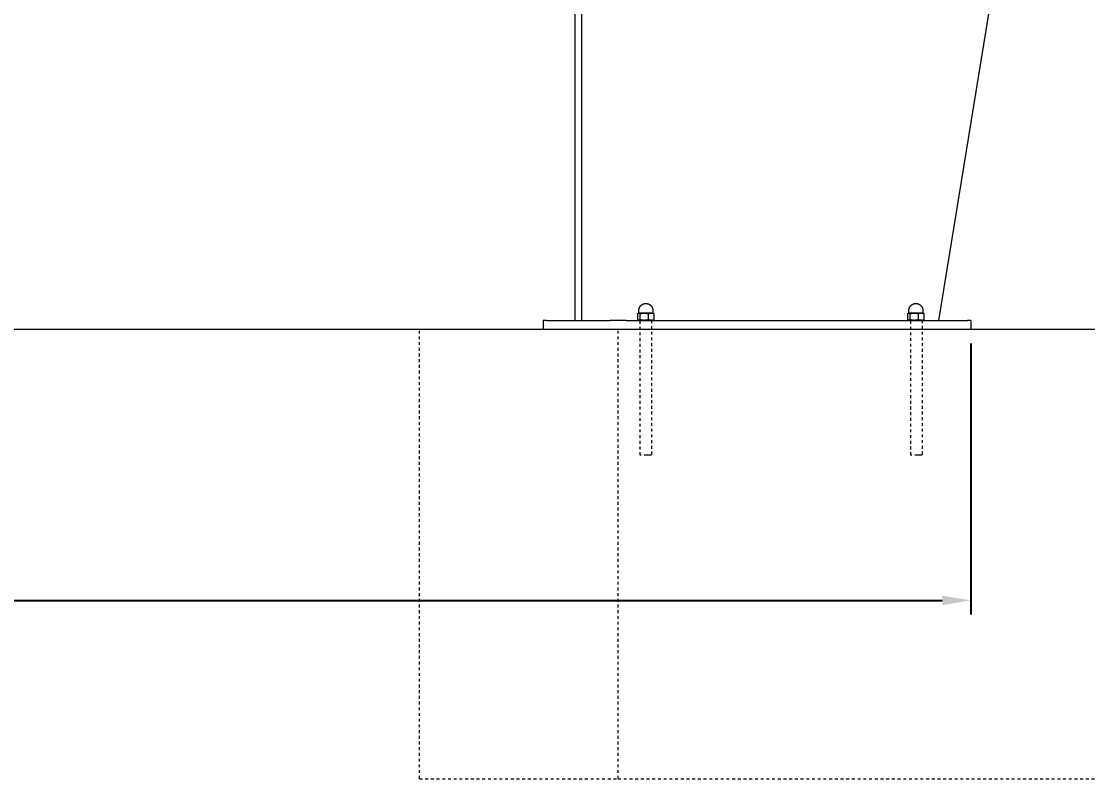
# Model space of a CAD drawing. Header units: inches. Extents: x -11 to 189, y -7 to 133.
# Drawn here: x 46.54 to 83.92, y 79.97 to 106.51 of the extents above; entities that cross this region are included whole.
import ezdxf

# ---------------------------------------------------------------- set-up
doc = ezdxf.new("R2010")
doc.units = ezdxf.units.IN
doc.linetypes.add('HIDDEN', pattern=[1.905, 1.27, -0.635])
for name, color, linetype, lineweight in [('ZANO_R', 7, 'Continuous', 0), ('ZANO_R_przerywana', 250, 'HIDDEN', 0), ('ZANO_W', 1, 'Continuous', 0)]:
    doc.layers.add(name, color=color, linetype=linetype, lineweight=lineweight)
doc.styles.get("Standard").update_dxf_attribs({"font": 'arial.ttf'})
doc.dimstyles.new('amerykanie', dxfattribs={"dimtxt": 50, "dimasz": 50, "dimexe": 0.5, "dimexo": 0.5, "dimgap": 1, "dimtad": 1, "dimdec": 0, "dimzin": 0, "dimlunit": 5, "dimtxsty": 'Standard', "dimcen": 0.09, "dimclrd": 1, "dimclre": 1, "dimclrt": 1, "dimazin": 0, "dimtfac": 1, "dimtdec": 0, "dimtmove": 0, "dimatfit": 3, "dimfxl": 1, "dimtzin": 0, "dimarcsym": 1})

# ---------------------------------------------------------------- blocks, each defined once
blk = doc.blocks.new('*D408')
at = {"layer": 'ZANO_W', "color": 1, "lineweight": -2}
for p, q in [((0.864, 95.214), (0.864, 85.714)), ((79.822, 95.214), (79.822, 85.714)), ((1.864, 86.214), (78.822, 86.214))]:
    blk.add_line(p, q, dxfattribs=at)
at = {"layer": 'ZANO_W', "color": 1}
for points in [[(1.864, 86.381), (1.864, 86.047), (0.864, 86.214)], [(78.822, 86.047), (78.822, 86.381), (79.822, 86.214)]]:
    blk.add_solid(points, dxfattribs=at)
at = {"layer": 'ZANO_W', "color": 1, "insert": (40.343, 87.554), "char_height": 1.625, "attachment_point": 5}
blk.add_mtext('78 15/16', dxfattribs=at)

msp = doc.modelspace()

# ---------------------------------------------------------------- linework, layer by layer
at = {"layer": 'ZANO_R'}
for p, q in [((78.70494, 96.029), (83.79959, 127.33226)), ((66.17746, 111.54081), (66.17746, 96.029)), ((65.95475, 96.029), (65.95475, 110.35971)), ((68.19547, 96.43988), (68.19787, 96.44793)), ((68.19787, 96.44793), (68.20055, 96.45589)), ((68.20055, 96.45589), (68.2035, 96.46376)), ((68.2035, 96.46376), (68.20672, 96.47152)), ((68.20672, 96.47152), (68.21019, 96.47917)), ((68.21019, 96.47917), (68.21393, 96.48669)), ((68.21393, 96.48669), (68.21792, 96.49409)), ((68.21792, 96.49409), (68.22217, 96.50134)), ((68.22217, 96.50134), (68.22665, 96.50844)), ((68.22665, 96.50844), (68.23138, 96.51539)), ((68.23138, 96.51539), (68.23634, 96.52217)), ((68.23634, 96.52217), (68.24153, 96.52878)), ((68.24153, 96.52878), (68.24695, 96.5352)), ((68.24695, 96.5352), (68.25258, 96.54144)), ((68.25258, 96.54144), (68.25841, 96.54748)), ((68.25841, 96.54748), (68.26446, 96.55332)), ((68.26446, 96.55332), (68.27069, 96.55895)), ((68.27069, 96.55895), (68.27712, 96.56436)), ((68.27712, 96.56436), (68.28373, 96.56955)), ((68.28373, 96.56955), (68.29051, 96.57451)), ((68.29051, 96.57451), (68.29745, 96.57924)), ((68.29745, 96.57924), (68.30456, 96.58373)), ((68.30456, 96.58373), (68.31181, 96.58797)), ((68.31181, 96.58797), (68.3192, 96.59196)), ((68.3192, 96.59196), (68.32673, 96.5957)), ((68.32673, 96.5957), (68.33438, 96.59918)), ((68.33438, 96.59918), (68.34214, 96.6024)), ((68.34214, 96.6024), (68.35001, 96.60534)), ((68.35001, 96.60534), (68.35797, 96.60802)), ((68.35797, 96.60802), (68.36602, 96.61043)), ((68.36602, 96.61043), (68.37415, 96.61256)), ((68.37415, 96.61256), (68.38234, 96.6144)), ((68.38234, 96.6144), (68.3906, 96.61597)), ((68.3906, 96.61597), (68.3989, 96.61726)), ((68.3989, 96.61726), (68.40724, 96.61826)), ((68.40724, 96.61826), (68.41562, 96.61898)), ((68.41562, 96.61898), (68.42401, 96.61941)), ((68.42401, 96.61941), (68.43241, 96.61955)), ((68.43241, 96.61955), (68.44081, 96.61941)), ((68.44081, 96.61941), (68.4492, 96.61898)), ((68.4492, 96.61898), (68.45757, 96.61826)), ((68.45757, 96.61826), (68.46591, 96.61726)), ((68.46591, 96.61726), (68.47422, 96.61597)), ((68.47422, 96.61597), (68.48247, 96.6144)), ((68.48247, 96.6144), (68.49067, 96.61256)), ((68.49067, 96.61256), (68.49879, 96.61043)), ((68.49879, 96.61043), (68.50685, 96.60802)), ((68.50685, 96.60802), (68.51481, 96.60534)), ((68.51481, 96.60534), (68.52268, 96.6024)), ((68.52268, 96.6024), (68.53044, 96.59918)), ((68.53044, 96.59918), (68.53809, 96.5957)), ((68.53809, 96.5957), (68.54561, 96.59196)), ((68.54561, 96.59196), (68.55301, 96.58797)), ((68.55301, 96.58797), (68.56026, 96.58373)), ((68.56026, 96.58373), (68.56736, 96.57924)), ((68.56736, 96.57924), (68.57431, 96.57451)), ((68.57431, 96.57451), (68.58109, 96.56955)), ((68.58109, 96.56955), (68.58769, 96.56436)), ((68.58769, 96.56436), (68.59412, 96.55895)), ((68.59412, 96.55895), (68.60036, 96.55332)), ((68.60036, 96.55332), (68.6064, 96.54748)), ((68.6064, 96.54748), (68.61224, 96.54144)), ((68.61224, 96.54144), (68.61787, 96.5352)), ((68.61787, 96.5352), (68.62328, 96.52878)), ((68.62328, 96.52878), (68.62847, 96.52217)), ((68.62847, 96.52217), (68.63343, 96.51539)), ((68.63343, 96.51539), (68.63816, 96.50844)), ((68.63816, 96.50844), (68.64265, 96.50134)), ((68.64265, 96.50134), (68.64689, 96.49409)), ((68.64689, 96.49409), (68.65088, 96.48669)), ((68.65088, 96.48669), (68.65462, 96.47917)), ((68.65462, 96.47917), (68.6581, 96.47152)), ((68.6581, 96.47152), (68.66131, 96.46376)), ((68.66131, 96.46376), (68.66426, 96.45589)), ((68.66426, 96.45589), (68.66694, 96.44793)), ((68.66694, 96.44793), (68.66935, 96.43988)), ((77.66068, 96.43988), (77.66308, 96.44793)), ((77.66308, 96.44793), (77.66576, 96.45589)), ((77.66576, 96.45589), (77.66871, 96.46376)), ((77.66871, 96.46376), (77.67192, 96.47152)), ((77.67192, 96.47152), (77.6754, 96.47917)), ((77.6754, 96.47917), (77.67914, 96.48669)), ((77.67914, 96.48669), (77.68313, 96.49409)), ((77.68313, 96.49409), (77.68737, 96.50134)), ((77.68737, 96.50134), (77.69186, 96.50844)), ((77.69186, 96.50844), (77.69659, 96.51539)), ((77.69659, 96.51539), (77.70155, 96.52217)), ((77.70155, 96.52217), (77.70674, 96.52878)), ((77.70674, 96.52878), (77.71215, 96.5352)), ((77.71215, 96.5352), (77.71778, 96.54144)), ((77.71778, 96.54144), (77.72362, 96.54748)), ((77.72362, 96.54748), (77.72966, 96.55332)), ((77.72966, 96.55332), (77.7359, 96.55895)), ((77.7359, 96.55895), (77.74233, 96.56436)), ((77.74233, 96.56436), (77.74894, 96.56955)), ((77.74894, 96.56955), (77.75572, 96.57451)), ((77.75572, 96.57451), (77.76266, 96.57924)), ((77.76266, 96.57924), (77.76976, 96.58373)), ((77.76976, 96.58373), (77.77702, 96.58797)), ((77.77702, 96.58797), (77.78441, 96.59196)), ((77.78441, 96.59196), (77.79194, 96.5957)), ((77.79194, 96.5957), (77.79958, 96.59918)), ((77.79958, 96.59918), (77.80735, 96.6024)), ((77.80735, 96.6024), (77.81521, 96.60534)), ((77.81521, 96.60534), (77.82318, 96.60802)), ((77.82318, 96.60802), (77.83123, 96.61043)), ((77.83123, 96.61043), (77.83936, 96.61256)), ((77.83936, 96.61256), (77.84755, 96.6144)), ((77.84755, 96.6144), (77.85581, 96.61597)), ((77.85581, 96.61597), (77.86411, 96.61726)), ((77.86411, 96.61726), (77.87245, 96.61826)), ((77.87245, 96.61826), (77.88082, 96.61898)), ((77.88082, 96.61898), (77.88921, 96.61941)), ((77.88921, 96.61941), (77.89762, 96.61955)), ((77.89762, 96.61955), (77.90602, 96.61941)), ((77.90602, 96.61941), (77.91441, 96.61898)), ((77.91441, 96.61898), (77.92278, 96.61826)), ((77.92278, 96.61826), (77.93112, 96.61726)), ((77.93112, 96.61726), (77.93942, 96.61597)), ((77.93942, 96.61597), (77.94768, 96.6144)), ((77.94768, 96.6144), (77.95587, 96.61256)), ((77.95587, 96.61256), (77.964, 96.61043)), ((77.964, 96.61043), (77.97205, 96.60802)), ((77.97205, 96.60802), (77.98002, 96.60534)), ((77.98002, 96.60534), (77.98788, 96.6024)), ((77.98788, 96.6024), (77.99565, 96.59918)), ((77.99565, 96.59918), (78.0033, 96.5957)), ((78.0033, 96.5957), (78.01082, 96.59196)), ((78.01082, 96.59196), (78.01821, 96.58797)), ((78.01821, 96.58797), (78.02547, 96.58373)), ((78.02547, 96.58373), (78.03257, 96.57924)), ((78.03257, 96.57924), (78.03951, 96.57451)), ((78.03951, 96.57451), (78.0463, 96.56955)), ((78.0463, 96.56955), (78.0529, 96.56436)), ((78.0529, 96.56436), (78.05933, 96.55895)), ((78.05933, 96.55895), (78.06557, 96.55332)), ((78.06557, 96.55332), (78.07161, 96.54748)), ((78.07161, 96.54748), (78.07745, 96.54144)), ((78.07745, 96.54144), (78.08308, 96.5352)), ((78.08308, 96.5352), (78.08849, 96.52878)), ((78.08849, 96.52878), (78.09368, 96.52217)), ((78.09368, 96.52217), (78.09864, 96.51539)), ((78.09864, 96.51539), (78.10337, 96.50844)), ((78.10337, 96.50844), (78.10786, 96.50134)), ((78.10786, 96.50134), (78.1121, 96.49409)), ((78.1121, 96.49409), (78.11609, 96.48669)), ((78.11609, 96.48669), (78.11983, 96.47917)), ((78.11983, 96.47917), (78.12331, 96.47152)), ((78.12331, 96.47152), (78.12652, 96.46376)), ((78.12652, 96.46376), (78.12947, 96.45589)), ((78.12947, 96.45589), (78.13215, 96.44793)), ((78.13215, 96.44793), (78.13455, 96.43988)), ((68.14416, 96.26205), (68.14562, 96.2637)), ((68.14416, 96.26205), (68.14416, 96.05186)), ((68.14562, 96.2637), (68.14713, 96.26531)), ((68.14713, 96.26531), (68.1487, 96.26686)), ((68.1487, 96.26686), (68.15031, 96.26836)), ((68.15031, 96.26836), (68.15198, 96.26981)), ((68.15198, 96.26981), (68.1537, 96.27119)), ((68.1537, 96.27119), (68.15546, 96.27252)), ((68.15546, 96.27252), (68.15726, 96.27379)), ((68.15726, 96.27379), (68.1591, 96.275)), ((68.1591, 96.275), (68.16099, 96.27615)), ((68.16099, 96.27615), (68.16291, 96.27724)), ((68.16291, 96.27724), (68.16487, 96.27825)), ((68.16487, 96.27825), (68.16686, 96.27921)), ((68.16587, 96.27877), (68.1765, 96.28491)), ((68.16686, 96.27921), (68.16888, 96.28009)), ((68.16888, 96.28009), (68.17093, 96.28091)), ((68.17093, 96.28091), (68.173, 96.28166)), ((68.173, 96.28166), (68.1751, 96.28234)), ((68.1751, 96.28234), (68.17722, 96.28294)), ((68.18555, 96.28491), (68.17652, 96.28491)), ((68.17722, 96.28294), (68.17936, 96.28348)), ((68.17936, 96.28348), (68.18152, 96.28395)), ((68.18152, 96.28395), (68.18369, 96.28434)), ((68.18195, 96.28497), (68.18634, 96.28963)), ((68.18369, 96.28434), (68.18587, 96.28466)), ((68.18526, 96.2848), (68.1858, 96.28484)), ((68.18587, 96.28466), (68.18806, 96.28491)), ((68.18634, 96.37349), (68.18649, 96.38189)), ((68.18634, 96.28963), (68.18634, 96.37349)), ((68.18649, 96.38189), (68.18692, 96.39028)), ((68.18692, 96.39028), (68.18763, 96.39865)), ((68.18763, 96.39865), (68.18864, 96.40699)), ((68.18806, 96.28491), (68.19026, 96.28466)), ((68.18864, 96.40699), (68.18992, 96.4153)), ((68.18992, 96.4153), (68.19149, 96.42355)), ((68.19026, 96.28466), (68.19244, 96.28434)), ((68.36829, 96.28491), (68.19057, 96.28491)), ((68.19149, 96.42355), (68.19334, 96.43175)), ((68.19244, 96.28434), (68.19461, 96.28395)), ((68.19334, 96.43175), (68.19547, 96.43988)), ((68.19461, 96.28395), (68.19677, 96.28348)), ((68.19677, 96.28348), (68.1989, 96.28294)), ((68.1989, 96.28294), (68.20103, 96.28234)), ((68.20103, 96.28234), (68.20312, 96.28166)), ((68.20312, 96.28166), (68.2052, 96.28091)), ((68.2052, 96.28091), (68.20725, 96.28009)), ((68.20725, 96.28009), (68.20927, 96.2792)), ((68.20927, 96.2792), (68.21126, 96.27825)), ((68.21126, 96.27825), (68.21322, 96.27723)), ((68.21322, 96.27723), (68.21514, 96.27615)), ((68.21514, 96.27615), (68.21702, 96.275)), ((68.21702, 96.275), (68.21887, 96.27379)), ((68.21887, 96.27379), (68.22067, 96.27252)), ((68.22067, 96.27252), (68.22243, 96.27119)), ((68.22243, 96.27119), (68.22414, 96.2698)), ((68.22414, 96.2698), (68.22581, 96.26836)), ((68.22581, 96.26836), (68.22743, 96.26686)), ((68.22743, 96.26686), (68.229, 96.26531)), ((68.229, 96.26531), (68.23051, 96.2637)), ((68.23051, 96.2637), (68.23197, 96.26205)), ((68.23197, 96.26205), (68.24758, 96.26665)), ((68.23197, 96.05186), (68.23197, 96.26205)), ((68.24758, 96.26665), (68.26332, 96.27074)), ((68.26332, 96.27074), (68.2792, 96.27433)), ((68.2792, 96.27433), (68.29517, 96.27739)), ((68.29517, 96.27739), (68.31124, 96.27994)), ((68.31124, 96.27994), (68.32739, 96.28197)), ((68.32739, 96.28197), (68.34359, 96.28347)), ((68.34359, 96.28347), (68.35983, 96.28445)), ((68.35983, 96.28445), (68.3761, 96.28491)), ((68.3761, 96.28491), (68.39236, 96.28445)), ((68.6149, 96.28491), (68.38396, 96.28491)), ((68.39236, 96.28445), (68.4086, 96.28348)), ((68.4086, 96.28348), (68.4248, 96.28197)), ((68.4248, 96.28197), (68.44095, 96.27995)), ((68.44095, 96.27995), (68.45702, 96.2774)), ((68.45702, 96.2774), (68.473, 96.27433)), ((68.473, 96.27433), (68.48887, 96.27075)), ((68.48887, 96.27075), (68.50462, 96.26665)), ((68.50462, 96.26665), (68.52022, 96.26205)), ((68.52022, 96.26205), (68.52813, 96.2655)), ((68.52022, 96.05186), (68.52022, 96.26205)), ((68.52813, 96.2655), (68.53615, 96.26867)), ((68.53615, 96.26867), (68.54427, 96.27157)), ((68.54427, 96.27157), (68.55249, 96.2742)), ((68.55249, 96.2742), (68.56079, 96.27654)), ((68.56079, 96.27654), (68.56916, 96.2786)), ((68.56916, 96.2786), (68.5776, 96.28038)), ((68.5776, 96.28038), (68.5861, 96.28186)), ((68.5861, 96.28186), (68.59464, 96.28306)), ((68.59464, 96.28306), (68.60322, 96.28397)), ((68.60322, 96.28397), (68.61182, 96.28458)), ((68.61182, 96.28458), (68.62044, 96.28491)), ((68.62044, 96.28491), (68.62906, 96.28458)), ((68.6723, 96.28491), (68.62579, 96.28491)), ((68.62906, 96.28458), (68.63766, 96.28397)), ((68.63766, 96.28397), (68.64624, 96.28306)), ((68.64624, 96.28306), (68.65478, 96.28186)), ((68.65478, 96.28186), (68.66328, 96.28038)), ((68.66328, 96.28038), (68.67172, 96.2786)), ((68.66935, 96.43988), (68.67147, 96.43175)), ((68.67147, 96.43175), (68.67332, 96.42355)), ((68.67172, 96.2786), (68.68009, 96.27654)), ((68.68455, 96.28491), (68.6723, 96.28491)), ((68.67332, 96.42355), (68.67489, 96.4153)), ((68.67489, 96.4153), (68.67618, 96.40699)), ((68.67618, 96.40699), (68.67718, 96.39865)), ((68.67718, 96.39865), (68.6779, 96.39028)), ((68.6779, 96.39028), (68.67833, 96.38189)), ((68.67833, 96.38189), (68.67847, 96.37349)), ((68.67847, 96.37349), (68.67847, 96.28963)), ((68.67847, 96.28963), (68.67847, 96.28947)), ((68.67847, 96.28947), (68.67848, 96.28931)), ((68.67848, 96.28931), (68.67849, 96.28915)), ((68.67849, 96.28915), (68.67851, 96.28899)), ((68.67851, 96.28899), (68.67853, 96.28884)), ((68.67853, 96.28884), (68.67856, 96.28868)), ((68.67856, 96.28868), (68.6786, 96.28853)), ((68.6786, 96.28853), (68.67863, 96.28837)), ((68.67863, 96.28837), (68.67868, 96.28822)), ((68.67868, 96.28822), (68.67873, 96.28807)), ((68.67873, 96.28807), (68.67878, 96.28792)), ((68.67878, 96.28792), (68.67884, 96.28777)), ((68.67884, 96.28777), (68.67891, 96.28762)), ((68.67891, 96.28762), (68.67898, 96.28748)), ((68.67898, 96.28748), (68.67906, 96.28734)), ((68.67906, 96.28734), (68.67914, 96.2872)), ((68.67914, 96.2872), (68.67922, 96.28707)), ((68.67922, 96.28707), (68.67931, 96.28694)), ((68.67931, 96.28694), (68.6794, 96.28681)), ((68.6794, 96.28681), (68.6795, 96.28668)), ((68.6795, 96.28668), (68.6796, 96.28656)), ((68.6796, 96.28656), (68.67971, 96.28644)), ((68.67971, 96.28644), (68.67982, 96.28633)), ((68.67982, 96.28633), (68.67994, 96.28622)), ((68.67994, 96.28622), (68.68005, 96.28611)), ((68.68005, 96.28611), (68.68018, 96.28601)), ((68.68009, 96.27654), (68.68839, 96.2742)), ((68.68018, 96.28601), (68.6803, 96.28591)), ((68.6803, 96.28591), (68.68043, 96.28582)), ((68.68043, 96.28582), (68.68056, 96.28573)), ((68.68056, 96.28573), (68.6807, 96.28564)), ((68.6807, 96.28564), (68.68083, 96.28556)), ((68.68083, 96.28556), (68.68097, 96.28549)), ((68.68097, 96.28549), (68.68112, 96.28541)), ((68.68112, 96.28541), (68.68126, 96.28535)), ((68.68126, 96.28535), (68.68141, 96.28529)), ((68.68141, 96.28529), (68.68156, 96.28523)), ((68.68156, 96.28523), (68.68171, 96.28518)), ((68.68171, 96.28518), (68.68186, 96.28514)), ((68.68186, 96.28514), (68.68202, 96.2851)), ((68.68202, 96.2851), (68.68217, 96.28506)), ((68.68217, 96.28506), (68.68233, 96.28504)), ((68.68233, 96.28504), (68.68249, 96.28501)), ((68.68249, 96.28501), (68.68265, 96.28499)), ((68.68265, 96.28499), (68.6828, 96.28498)), ((68.6875, 96.28491), (68.68455, 96.28491)), ((68.68816, 96.28491), (68.6875, 96.28491)), ((68.6883, 96.28491), (68.68816, 96.28491)), ((68.6883, 96.28491), (68.68831, 96.28491)), ((68.68831, 96.28491), (68.6883, 96.28491)), ((68.68831, 96.28491), (68.70042, 96.27792)), ((68.68831, 96.28491), (68.68831, 96.28491)), ((68.68831, 96.28491), (68.68831, 96.28491)), ((68.68839, 96.2742), (68.69661, 96.27157)), ((68.69661, 96.27157), (68.70473, 96.26867)), ((68.70315, 96.27621), (68.70042, 96.27792)), ((68.70584, 96.27442), (68.70315, 96.27621)), ((68.70473, 96.26867), (68.71275, 96.2655)), ((68.70846, 96.27255), (68.70584, 96.27442)), ((68.71103, 96.2706), (68.70846, 96.27255)), ((68.71353, 96.26857), (68.71103, 96.2706)), ((68.71275, 96.2655), (68.72066, 96.26205)), ((68.71597, 96.26647), (68.71353, 96.26857)), ((68.71835, 96.2643), (68.71597, 96.26647)), ((68.72066, 96.26205), (68.71835, 96.2643)), ((68.72066, 96.05186), (68.72066, 96.26205)), ((77.60936, 96.26205), (77.61082, 96.2637)), ((77.60936, 96.26205), (77.60936, 96.05186)), ((77.61082, 96.2637), (77.61234, 96.26531)), ((77.61234, 96.26531), (77.6139, 96.26686)), ((77.6139, 96.26686), (77.61552, 96.26836)), ((77.61552, 96.26836), (77.61719, 96.26981)), ((77.61719, 96.26981), (77.6189, 96.27119)), ((77.6189, 96.27119), (77.62066, 96.27252)), ((77.62066, 96.27252), (77.62247, 96.27379)), ((77.62247, 96.27379), (77.62431, 96.275)), ((77.62431, 96.275), (77.6262, 96.27615)), ((77.6262, 96.27615), (77.62812, 96.27724)), ((77.62812, 96.27724), (77.63007, 96.27825)), ((77.63007, 96.27825), (77.63206, 96.27921)), ((77.63108, 96.27877), (77.64171, 96.28491)), ((77.63206, 96.27921), (77.63409, 96.28009)), ((77.63409, 96.28009), (77.63613, 96.28091)), ((77.63613, 96.28091), (77.63821, 96.28166)), ((77.63821, 96.28166), (77.64031, 96.28234)), ((77.64031, 96.28234), (77.64243, 96.28294)), ((77.65076, 96.28491), (77.64173, 96.28491)), ((77.64243, 96.28294), (77.64457, 96.28348)), ((77.64457, 96.28348), (77.64673, 96.28395)), ((77.64673, 96.28395), (77.6489, 96.28434)), ((77.64715, 96.28497), (77.65155, 96.28963)), ((77.6489, 96.28434), (77.65108, 96.28466)), ((77.65047, 96.2848), (77.65101, 96.28484)), ((77.65108, 96.28466), (77.65327, 96.28491)), ((77.65155, 96.37349), (77.6517, 96.38189)), ((77.65155, 96.28963), (77.65155, 96.37349)), ((77.6517, 96.38189), (77.65213, 96.39028)), ((77.65213, 96.39028), (77.65284, 96.39865)), ((77.65284, 96.39865), (77.65384, 96.40699)), ((77.65327, 96.28491), (77.65546, 96.28466)), ((77.65384, 96.40699), (77.65513, 96.4153)), ((77.65513, 96.4153), (77.6567, 96.42355)), ((77.65546, 96.28466), (77.65765, 96.28434)), ((77.8335, 96.28491), (77.65578, 96.28491)), ((77.6567, 96.42355), (77.65855, 96.43175)), ((77.65765, 96.28434), (77.65982, 96.28395)), ((77.65855, 96.43175), (77.66068, 96.43988)), ((77.65982, 96.28395), (77.66197, 96.28348)), ((77.66197, 96.28348), (77.66411, 96.28294)), ((77.66411, 96.28294), (77.66623, 96.28234)), ((77.66623, 96.28234), (77.66833, 96.28166)), ((77.66833, 96.28166), (77.67041, 96.28091)), ((77.67041, 96.28091), (77.67246, 96.28009)), ((77.67246, 96.28009), (77.67448, 96.2792)), ((77.67448, 96.2792), (77.67647, 96.27825)), ((77.67647, 96.27825), (77.67842, 96.27723)), ((77.67842, 96.27723), (77.68034, 96.27615)), ((77.68034, 96.27615), (77.68223, 96.275)), ((77.68223, 96.275), (77.68407, 96.27379)), ((77.68407, 96.27379), (77.68588, 96.27252)), ((77.68588, 96.27252), (77.68764, 96.27119)), ((77.68764, 96.27119), (77.68935, 96.2698)), ((77.68935, 96.2698), (77.69102, 96.26836)), ((77.69102, 96.26836), (77.69264, 96.26686)), ((77.69264, 96.26686), (77.6942, 96.26531)), ((77.6942, 96.26531), (77.69572, 96.2637)), ((77.69572, 96.2637), (77.69718, 96.26205)), ((77.69718, 96.26205), (77.71278, 96.26665)), ((77.69718, 96.05186), (77.69718, 96.26205)), ((77.71278, 96.26665), (77.72853, 96.27074)), ((77.72853, 96.27074), (77.7444, 96.27433)), ((77.7444, 96.27433), (77.76038, 96.27739)), ((77.76038, 96.27739), (77.77645, 96.27994)), ((77.77645, 96.27994), (77.7926, 96.28197)), ((77.7926, 96.28197), (77.8088, 96.28347)), ((77.8088, 96.28347), (77.82504, 96.28445)), ((77.82504, 96.28445), (77.8413, 96.28491)), ((77.8413, 96.28491), (77.85757, 96.28445)), ((78.08011, 96.28491), (77.84916, 96.28491)), ((77.85757, 96.28445), (77.87381, 96.28348)), ((77.87381, 96.28348), (77.89001, 96.28197)), ((77.89001, 96.28197), (77.90616, 96.27995)), ((77.90616, 96.27995), (77.92223, 96.2774)), ((77.92223, 96.2774), (77.9382, 96.27433)), ((77.9382, 96.27433), (77.95408, 96.27075)), ((77.95408, 96.27075), (77.96982, 96.26665)), ((77.96982, 96.26665), (77.98543, 96.26205)), ((77.98543, 96.26205), (77.99334, 96.2655)), ((77.98543, 96.05186), (77.98543, 96.26205)), ((77.99334, 96.2655), (78.00136, 96.26867)), ((78.00136, 96.26867), (78.00948, 96.27157)), ((78.00948, 96.27157), (78.01769, 96.2742)), ((78.01769, 96.2742), (78.02599, 96.27654)), ((78.02599, 96.27654), (78.03437, 96.2786)), ((78.03437, 96.2786), (78.04281, 96.28038)), ((78.04281, 96.28038), (78.05131, 96.28186)), ((78.05131, 96.28186), (78.05985, 96.28306)), ((78.05985, 96.28306), (78.06843, 96.28397)), ((78.06843, 96.28397), (78.07703, 96.28458)), ((78.07703, 96.28458), (78.08565, 96.28491)), ((78.08565, 96.28491), (78.09427, 96.28458)), ((78.13751, 96.28491), (78.091, 96.28491)), ((78.09427, 96.28458), (78.10287, 96.28397)), ((78.10287, 96.28397), (78.11145, 96.28306)), ((78.11145, 96.28306), (78.11999, 96.28186)), ((78.11999, 96.28186), (78.12849, 96.28038)), ((78.12849, 96.28038), (78.13693, 96.2786)), ((78.13455, 96.43988), (78.13668, 96.43175)), ((78.13668, 96.43175), (78.13853, 96.42355)), ((78.13693, 96.2786), (78.1453, 96.27654)), ((78.14976, 96.28491), (78.13751, 96.28491)), ((78.13853, 96.42355), (78.1401, 96.4153)), ((78.1401, 96.4153), (78.14139, 96.40699)), ((78.14139, 96.40699), (78.14239, 96.39865)), ((78.14239, 96.39865), (78.1431, 96.39028)), ((78.1431, 96.39028), (78.14353, 96.38189)), ((78.14353, 96.38189), (78.14368, 96.37349)), ((78.14368, 96.37349), (78.14368, 96.28963)), ((78.14368, 96.28963), (78.14368, 96.28947)), ((78.14368, 96.28947), (78.14369, 96.28931)), ((78.14369, 96.28931), (78.1437, 96.28915)), ((78.1437, 96.28915), (78.14372, 96.28899)), ((78.14372, 96.28899), (78.14374, 96.28884)), ((78.14374, 96.28884), (78.14377, 96.28868)), ((78.14377, 96.28868), (78.1438, 96.28853)), ((78.1438, 96.28853), (78.14384, 96.28837)), ((78.14384, 96.28837), (78.14389, 96.28822)), ((78.14389, 96.28822), (78.14394, 96.28807)), ((78.14394, 96.28807), (78.14399, 96.28792)), ((78.14399, 96.28792), (78.14405, 96.28777)), ((78.14405, 96.28777), (78.14412, 96.28762)), ((78.14412, 96.28762), (78.14419, 96.28748)), ((78.14419, 96.28748), (78.14426, 96.28734)), ((78.14426, 96.28734), (78.14434, 96.2872)), ((78.14434, 96.2872), (78.14443, 96.28707)), ((78.14443, 96.28707), (78.14452, 96.28694)), ((78.14452, 96.28694), (78.14461, 96.28681)), ((78.14461, 96.28681), (78.14471, 96.28668)), ((78.14471, 96.28668), (78.14481, 96.28656)), ((78.14481, 96.28656), (78.14492, 96.28644)), ((78.14492, 96.28644), (78.14503, 96.28633)), ((78.14503, 96.28633), (78.14514, 96.28622)), ((78.14514, 96.28622), (78.14526, 96.28611)), ((78.14526, 96.28611), (78.14538, 96.28601)), ((78.1453, 96.27654), (78.1536, 96.2742)), ((78.14538, 96.28601), (78.14551, 96.28591)), ((78.14551, 96.28591), (78.14564, 96.28582)), ((78.14564, 96.28582), (78.14577, 96.28573)), ((78.14577, 96.28573), (78.1459, 96.28564)), ((78.1459, 96.28564), (78.14604, 96.28556)), ((78.14604, 96.28556), (78.14618, 96.28549)), ((78.14618, 96.28549), (78.14632, 96.28541)), ((78.14632, 96.28541), (78.14647, 96.28535)), ((78.14647, 96.28535), (78.14662, 96.28529)), ((78.14662, 96.28529), (78.14677, 96.28523)), ((78.14677, 96.28523), (78.14692, 96.28518)), ((78.14692, 96.28518), (78.14707, 96.28514)), ((78.14707, 96.28514), (78.14722, 96.2851)), ((78.14722, 96.2851), (78.14738, 96.28506)), ((78.14738, 96.28506), (78.14754, 96.28504)), ((78.14754, 96.28504), (78.14769, 96.28501)), ((78.14769, 96.28501), (78.14785, 96.28499)), ((78.14785, 96.28499), (78.14801, 96.28498)), ((78.15271, 96.28491), (78.14976, 96.28491)), ((78.15337, 96.28491), (78.15271, 96.28491)), ((78.1535, 96.28491), (78.15337, 96.28491)), ((78.1535, 96.28491), (78.15352, 96.28491)), ((78.15352, 96.28491), (78.1535, 96.28491)), ((78.15352, 96.28491), (78.16563, 96.27792)), ((78.15352, 96.28491), (78.15352, 96.28491)), ((78.15352, 96.28491), (78.15352, 96.28491)), ((78.1536, 96.2742), (78.16182, 96.27157)), ((78.16182, 96.27157), (78.16994, 96.26867)), ((78.16836, 96.27621), (78.16563, 96.27792)), ((78.17104, 96.27442), (78.16836, 96.27621)), ((78.16994, 96.26867), (78.17796, 96.2655)), ((78.17367, 96.27255), (78.17104, 96.27442)), ((78.17623, 96.2706), (78.17367, 96.27255)), ((78.17874, 96.26857), (78.17623, 96.2706)), ((78.17796, 96.2655), (78.18587, 96.26205)), ((78.18118, 96.26647), (78.17874, 96.26857)), ((78.18356, 96.2643), (78.18118, 96.26647)), ((78.18587, 96.26205), (78.18356, 96.2643)), ((78.18587, 96.05186), (78.18587, 96.26205)), ((60.49834, 95.71404), (67.45805, 95.71404)), ((64.83724, 96.029), (64.83724, 95.71404)), ((64.95255, 96.029), (64.83724, 96.029)), ((64.95255, 96.029), (67.17966, 96.029)), ((67.73644, 96.029), (67.17966, 96.029)), ((67.45805, 95.71404), (84.16136, 95.71404)), ((67.73644, 96.029), (79.70714, 96.029)), ((68.14562, 96.0502), (68.14416, 96.05186)), ((68.14713, 96.0486), (68.14562, 96.0502)), ((68.1487, 96.04705), (68.14713, 96.0486)), ((68.15031, 96.04555), (68.1487, 96.04705)), ((68.15198, 96.0441), (68.15031, 96.04555)), ((68.1537, 96.04271), (68.15198, 96.0441)), ((68.15546, 96.04138), (68.1537, 96.04271)), ((68.15726, 96.04011), (68.15546, 96.04138)), ((68.1591, 96.0389), (68.15726, 96.04011)), ((68.16099, 96.03776), (68.1591, 96.0389)), ((68.16291, 96.03667), (68.16099, 96.03776)), ((68.16487, 96.03565), (68.16291, 96.03667)), ((68.16686, 96.0347), (68.16487, 96.03565)), ((68.1765, 96.029), (68.16585, 96.03515)), ((68.16888, 96.03382), (68.16686, 96.0347)), ((68.17093, 96.033), (68.16888, 96.03382)), ((68.173, 96.03225), (68.17093, 96.033)), ((68.1751, 96.03157), (68.173, 96.03225)), ((68.17722, 96.03096), (68.1751, 96.03157)), ((68.17936, 96.03043), (68.17722, 96.03096)), ((68.18152, 96.02996), (68.17936, 96.03043)), ((68.18369, 96.02957), (68.18152, 96.02996)), ((68.18587, 96.02925), (68.18369, 96.02957)), ((68.1858, 96.02907), (68.18527, 96.0291)), ((68.18806, 96.029), (68.18587, 96.02925)), ((68.19054, 96.02927), (68.18825, 96.029)), ((68.19281, 96.02962), (68.19054, 96.02927)), ((68.19086, 96.0291), (68.19056, 96.02908)), ((68.19507, 96.03004), (68.19281, 96.02962)), ((68.19731, 96.03055), (68.19507, 96.03004)), ((68.19953, 96.03113), (68.19731, 96.03055)), ((68.20173, 96.03179), (68.19953, 96.03113)), ((68.20391, 96.03252), (68.20173, 96.03179)), ((68.20606, 96.03333), (68.20391, 96.03252)), ((68.20818, 96.03422), (68.20606, 96.03333)), ((68.21027, 96.03517), (68.20818, 96.03422)), ((68.21232, 96.0362), (68.21027, 96.03517)), ((68.21434, 96.0373), (68.21232, 96.0362)), ((68.21632, 96.03847), (68.21434, 96.0373)), ((68.21825, 96.03971), (68.21632, 96.03847)), ((68.22015, 96.04101), (68.21825, 96.03971)), ((68.22199, 96.04238), (68.22015, 96.04101)), ((68.22379, 96.04381), (68.22199, 96.04238)), ((68.22553, 96.04531), (68.22379, 96.04381)), ((68.22723, 96.04686), (68.22553, 96.04531)), ((68.22887, 96.04847), (68.22723, 96.04686)), ((68.23045, 96.05014), (68.22887, 96.04847)), ((68.23197, 96.05186), (68.23045, 96.05014)), ((68.24869, 96.04697), (68.23197, 96.05186)), ((68.26558, 96.04265), (68.24869, 96.04697)), ((68.2826, 96.03891), (68.26558, 96.04265)), ((68.29973, 96.03576), (68.2826, 96.03891)), ((68.31697, 96.0332), (68.29973, 96.03576)), ((68.33428, 96.03122), (68.31697, 96.0332)), ((68.35165, 96.02985), (68.33428, 96.03122)), ((68.36906, 96.02906), (68.35165, 96.02985)), ((68.36829, 96.02908), (68.36694, 96.0291)), ((68.40031, 96.02983), (68.38287, 96.02906)), ((68.38523, 96.0291), (68.38495, 96.02909)), ((68.41772, 96.0312), (68.40031, 96.02983)), ((68.43506, 96.03317), (68.41772, 96.0312)), ((68.45233, 96.03573), (68.43506, 96.03317)), ((68.4695, 96.03889), (68.45233, 96.03573)), ((68.48655, 96.04263), (68.4695, 96.03889)), ((68.50347, 96.04695), (68.48655, 96.04263)), ((68.52022, 96.05186), (68.50347, 96.04695)), ((68.52797, 96.04848), (68.52022, 96.05186)), ((68.53583, 96.04537), (68.52797, 96.04848)), ((68.54379, 96.04251), (68.53583, 96.04537)), ((68.55184, 96.03992), (68.54379, 96.04251)), ((68.55997, 96.0376), (68.55184, 96.03992)), ((68.56817, 96.03555), (68.55997, 96.0376)), ((68.57644, 96.03377), (68.56817, 96.03555)), ((68.58476, 96.03226), (68.57644, 96.03377)), ((68.59312, 96.03103), (68.58476, 96.03226)), ((68.60152, 96.03008), (68.59312, 96.03103)), ((68.60995, 96.02941), (68.60152, 96.03008)), ((68.6184, 96.02901), (68.60995, 96.02941)), ((68.6149, 96.02908), (68.61406, 96.0291)), ((68.63132, 96.02942), (68.62291, 96.02902)), ((68.62683, 96.0291), (68.62579, 96.02907)), ((68.63971, 96.03011), (68.63132, 96.02942)), ((68.64807, 96.03107), (68.63971, 96.03011)), ((68.6564, 96.03231), (68.64807, 96.03107)), ((68.66468, 96.03381), (68.6564, 96.03231)), ((68.67291, 96.0356), (68.66468, 96.03381)), ((68.68108, 96.03765), (68.67291, 96.0356)), ((68.68917, 96.03996), (68.68108, 96.03765)), ((68.70042, 96.03599), (68.68831, 96.029)), ((68.69719, 96.04255), (68.68917, 96.03996)), ((68.70511, 96.04539), (68.69719, 96.04255)), ((68.70042, 96.03599), (68.70315, 96.0377)), ((68.70315, 96.0377), (68.70584, 96.03949)), ((68.71294, 96.0485), (68.70511, 96.04539)), ((68.70584, 96.03949), (68.70846, 96.04136)), ((68.70846, 96.04136), (68.71103, 96.0433)), ((68.71103, 96.0433), (68.71353, 96.04533)), ((68.72066, 96.05186), (68.71294, 96.0485)), ((68.71353, 96.04533), (68.71597, 96.04743)), ((68.71597, 96.04743), (68.71835, 96.04961)), ((68.71835, 96.04961), (68.72066, 96.05186)), ((77.61082, 96.0502), (77.60936, 96.05186)), ((77.61234, 96.0486), (77.61082, 96.0502)), ((77.6139, 96.04705), (77.61234, 96.0486)), ((77.61552, 96.04555), (77.6139, 96.04705)), ((77.61719, 96.0441), (77.61552, 96.04555)), ((77.6189, 96.04271), (77.61719, 96.0441)), ((77.62066, 96.04138), (77.6189, 96.04271)), ((77.62247, 96.04011), (77.62066, 96.04138)), ((77.62431, 96.0389), (77.62247, 96.04011)), ((77.6262, 96.03776), (77.62431, 96.0389)), ((77.62812, 96.03667), (77.6262, 96.03776)), ((77.63008, 96.03565), (77.62812, 96.03667)), ((77.63207, 96.0347), (77.63008, 96.03565)), ((77.64171, 96.029), (77.63105, 96.03515)), ((77.63409, 96.03382), (77.63207, 96.0347)), ((77.63613, 96.033), (77.63409, 96.03382)), ((77.63821, 96.03225), (77.63613, 96.033)), ((77.64031, 96.03157), (77.63821, 96.03225)), ((77.64243, 96.03096), (77.64031, 96.03157)), ((77.64457, 96.03043), (77.64243, 96.03096)), ((77.64673, 96.02996), (77.64457, 96.03043)), ((77.6489, 96.02957), (77.64673, 96.02996)), ((77.65108, 96.02925), (77.6489, 96.02957)), ((77.65101, 96.02907), (77.65047, 96.0291)), ((77.65327, 96.029), (77.65108, 96.02925)), ((77.65574, 96.02927), (77.65346, 96.029)), ((77.65802, 96.02962), (77.65574, 96.02927)), ((77.65607, 96.0291), (77.65577, 96.02908)), ((77.66027, 96.03004), (77.65802, 96.02962)), ((77.66251, 96.03055), (77.66027, 96.03004)), ((77.66474, 96.03113), (77.66251, 96.03055)), ((77.66694, 96.03179), (77.66474, 96.03113)), ((77.66912, 96.03252), (77.66694, 96.03179)), ((77.67127, 96.03333), (77.66912, 96.03252)), ((77.67339, 96.03422), (77.67127, 96.03333)), ((77.67548, 96.03517), (77.67339, 96.03422)), ((77.67753, 96.0362), (77.67548, 96.03517)), ((77.67955, 96.0373), (77.67753, 96.0362)), ((77.68153, 96.03847), (77.67955, 96.0373)), ((77.68346, 96.03971), (77.68153, 96.03847)), ((77.68535, 96.04101), (77.68346, 96.03971)), ((77.6872, 96.04238), (77.68535, 96.04101)), ((77.689, 96.04381), (77.6872, 96.04238)), ((77.69074, 96.04531), (77.689, 96.04381)), ((77.69244, 96.04686), (77.69074, 96.04531)), ((77.69407, 96.04847), (77.69244, 96.04686)), ((77.69566, 96.05014), (77.69407, 96.04847)), ((77.69718, 96.05186), (77.69566, 96.05014)), ((77.7139, 96.04697), (77.69718, 96.05186)), ((77.73078, 96.04265), (77.7139, 96.04697)), ((77.7478, 96.03891), (77.73078, 96.04265)), ((77.76494, 96.03576), (77.7478, 96.03891)), ((77.78218, 96.0332), (77.76494, 96.03576)), ((77.79949, 96.03122), (77.78218, 96.0332)), ((77.81686, 96.02985), (77.79949, 96.03122)), ((77.83426, 96.02906), (77.81686, 96.02985)), ((77.8335, 96.02908), (77.83215, 96.0291)), ((77.86552, 96.02983), (77.84808, 96.02906)), ((77.85043, 96.0291), (77.85016, 96.02909)), ((77.88292, 96.0312), (77.86552, 96.02983)), ((77.90027, 96.03317), (77.88292, 96.0312)), ((77.91754, 96.03573), (77.90027, 96.03317)), ((77.93471, 96.03889), (77.91754, 96.03573)), ((77.95176, 96.04263), (77.93471, 96.03889)), ((77.96867, 96.04695), (77.95176, 96.04263)), ((77.98543, 96.05186), (77.96867, 96.04695)), ((77.99318, 96.04848), (77.98543, 96.05186)), ((78.00104, 96.04537), (77.99318, 96.04848)), ((78.009, 96.04251), (78.00104, 96.04537)), ((78.01705, 96.03992), (78.009, 96.04251)), ((78.02518, 96.0376), (78.01705, 96.03992)), ((78.03338, 96.03555), (78.02518, 96.0376)), ((78.04165, 96.03377), (78.03338, 96.03555)), ((78.04997, 96.03226), (78.04165, 96.03377)), ((78.05833, 96.03103), (78.04997, 96.03226)), ((78.06673, 96.03008), (78.05833, 96.03103)), ((78.07516, 96.02941), (78.06673, 96.03008)), ((78.08361, 96.02901), (78.07516, 96.02941)), ((78.08011, 96.02908), (78.07926, 96.0291)), ((78.09652, 96.02942), (78.08811, 96.02902)), ((78.09204, 96.0291), (78.091, 96.02907)), ((78.10492, 96.03011), (78.09652, 96.02942)), ((78.11328, 96.03107), (78.10492, 96.03011)), ((78.12161, 96.03231), (78.11328, 96.03107)), ((78.12989, 96.03381), (78.12161, 96.03231)), ((78.13812, 96.0356), (78.12989, 96.03381)), ((78.14629, 96.03765), (78.13812, 96.0356)), ((78.15438, 96.03996), (78.14629, 96.03765)), ((78.16563, 96.03599), (78.15352, 96.029)), ((78.1624, 96.04255), (78.15438, 96.03996)), ((78.17032, 96.04539), (78.1624, 96.04255)), ((78.16563, 96.03599), (78.16836, 96.0377)), ((78.16836, 96.0377), (78.17104, 96.03949)), ((78.17815, 96.0485), (78.17032, 96.04539)), ((78.17104, 96.03949), (78.17367, 96.04136)), ((78.17367, 96.04136), (78.17623, 96.0433)), ((78.17623, 96.0433), (78.17874, 96.04533)), ((78.18587, 96.05186), (78.17815, 96.0485)), ((78.17874, 96.04533), (78.18118, 96.04743)), ((78.18118, 96.04743), (78.18356, 96.04961)), ((78.18356, 96.04961), (78.18587, 96.05186)), ((79.82245, 96.029), (79.70714, 96.029)), ((79.82245, 96.029), (79.82245, 95.71404))]:
    msp.add_line(p, q, dxfattribs=at)
msp.add_lwpolyline([(-9.11544, 95.71404), (188.77587, 95.71404)], dxfattribs=at)
at = {"layer": 'ZANO_R_przerywana', "ltscale": 0.05}
for p, q in [((60.49834, 79.96601), (60.49834, 95.71404)), ((67.45805, 79.96601), (67.45805, 95.71404)), ((68.23209, 91.30466), (68.23209, 96.02907)), ((68.62579, 96.02907), (68.62579, 91.30466)), ((77.71958, 91.30666), (77.71958, 96.03107)), ((78.11328, 96.03107), (78.11328, 91.30666)), ((68.4684, 91.30466), (68.23213, 91.30466)), ((68.58113, 91.30466), (68.4684, 91.30466)), ((68.61541, 91.30466), (68.58113, 91.30466)), ((68.62357, 91.30466), (68.61541, 91.30466)), ((68.62538, 91.30466), (68.62357, 91.30466)), ((68.62574, 91.30466), (68.62538, 91.30466)), ((68.62579, 91.30466), (68.62574, 91.30466)), ((68.62576, 91.30466), (68.62578, 91.30466)), ((68.62578, 91.30466), (68.62579, 91.30466)), ((68.62579, 91.30466), (68.62579, 91.30466)), ((77.95588, 91.30666), (77.71961, 91.30666)), ((78.06862, 91.30666), (77.95588, 91.30666)), ((78.1029, 91.30666), (78.06862, 91.30666)), ((78.11106, 91.30666), (78.1029, 91.30666)), ((78.11287, 91.30666), (78.11106, 91.30666)), ((78.11323, 91.30666), (78.11287, 91.30666)), ((78.11328, 91.30666), (78.11323, 91.30666)), ((78.11325, 91.30666), (78.11327, 91.30666)), ((78.11327, 91.30666), (78.11328, 91.30666)), ((78.11328, 91.30666), (78.11328, 91.30666)), ((60.49834, 79.96601), (67.45805, 79.96601)), ((67.45805, 79.96601), (84.16136, 79.96601))]:
    msp.add_line(p, q, dxfattribs=at)

# ---------------------------------------------------------------- dimensions: what is measured, and where the dimension line sits
at = {"layer": 'ZANO_W'}
dim = msp.add_linear_dim(base=(79.82245, 86.2139), p1=(0.86357, 95.71404), p2=(79.82245, 95.71404), dimstyle='amerykanie', override={"dimtxt": 1.625, "dimasz": 1, "dimgap": 0.5, "dimdec": 4, "dimaunit": 1, "dimadec": 1, "dimtdec": 4, "dimtmove": 1, "dimfrac": 2}, dxfattribs=at)
dim.commit()
dim.dimension.update_dxf_attribs({"geometry": '*D408', "text_midpoint": (40.34301, 87.55411)})

doc.saveas('drawing.dxf')
